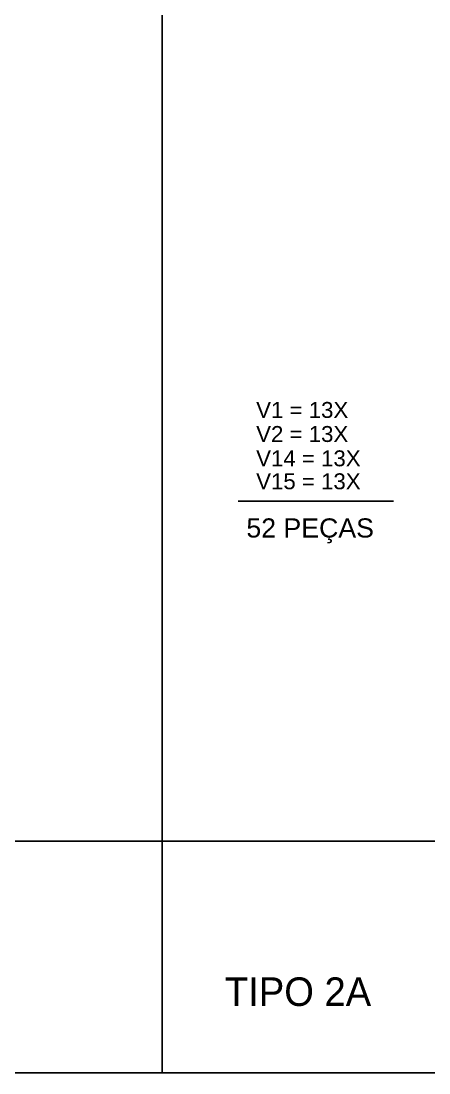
# Model space of a CAD drawing. Extents: x 15230 to 21265, y 3128 to 7338.
# Drawn here: x 16230 to 16537, y 3634 to 4427 of the extents above; entities that cross this region are included whole.
import ezdxf

# ---------------------------------------------------------------- set-up
doc = ezdxf.new("R2010")
doc.units = 0
for name, color, linetype in [('COTA', 241, 'Continuous'), ('TIRAS REESCORAMENTO', 252, 'Continuous'), ('VIGAS', 3, 'Continuous')]:
    doc.layers.add(name, color=color, linetype=linetype)
doc.styles.add('R80-50', font='arial.ttf', dxfattribs={"height": 10})
doc.styles.add('ROMAS860', font='ROMAS860.SHX', dxfattribs={"height": 8.5})

msp = doc.modelspace()

# ---------------------------------------------------------------- linework, layer by layer
at = {"layer": 'TIRAS REESCORAMENTO', "linetype": 'ByBlock'}
for p, q in [((16336.15, 3808.6), (15711.87, 3808.6)), ((16960.43, 3808.6), (16336.15, 3808.6))]:
    msp.add_line(p, q, dxfattribs=at)
at = {"layer": 'VIGAS', "color": 7}
msp.add_line((16393.49, 4064.94), (16510.65, 4064.94), dxfattribs=at)
at = {"layer": 'VIGAS'}
for points in [[(16336.15, 3633.99), (15711.87, 3633.99), (15711.87, 4598.78), (16336.15, 4598.78)], [(16960.43, 3633.99), (16336.15, 3633.99), (16336.15, 4598.78), (16960.43, 4598.78)]]:
    msp.add_lwpolyline(points, close=True, dxfattribs=at)

# ---------------------------------------------------------------- texts
at = {"layer": 'COTA', "color": 7, "style": 'ROMAS860'}
msp.add_text('TIPO 2A', height=21.505, dxfattribs=at).set_placement((16383.43, 3684.51))
at = {"layer": 'VIGAS', "color": 7, "style": 'R80-50'}
for s, p in [('V1 = 13X', (16407, 4127.62)), ('V2 = 13X', (16407, 4109.49)), ('V14 = 13X', (16407, 4091.15)), ('V15 = 13X', (16407, 4073.84))]:
    msp.add_text(s, height=12, dxfattribs=at).set_placement(p)
at = {"layer": 'VIGAS', "color": 7, "insert": (16399.62, 4051.89), "char_height": 14.4, "attachment_point": 1, "style": 'R80-50'}
msp.add_mtext_dynamic_manual_height_columns('52 PEÇAS', width=162.221, gutter_width=50, heights=[-18.78], dxfattribs=at)

doc.saveas('drawing.dxf')
